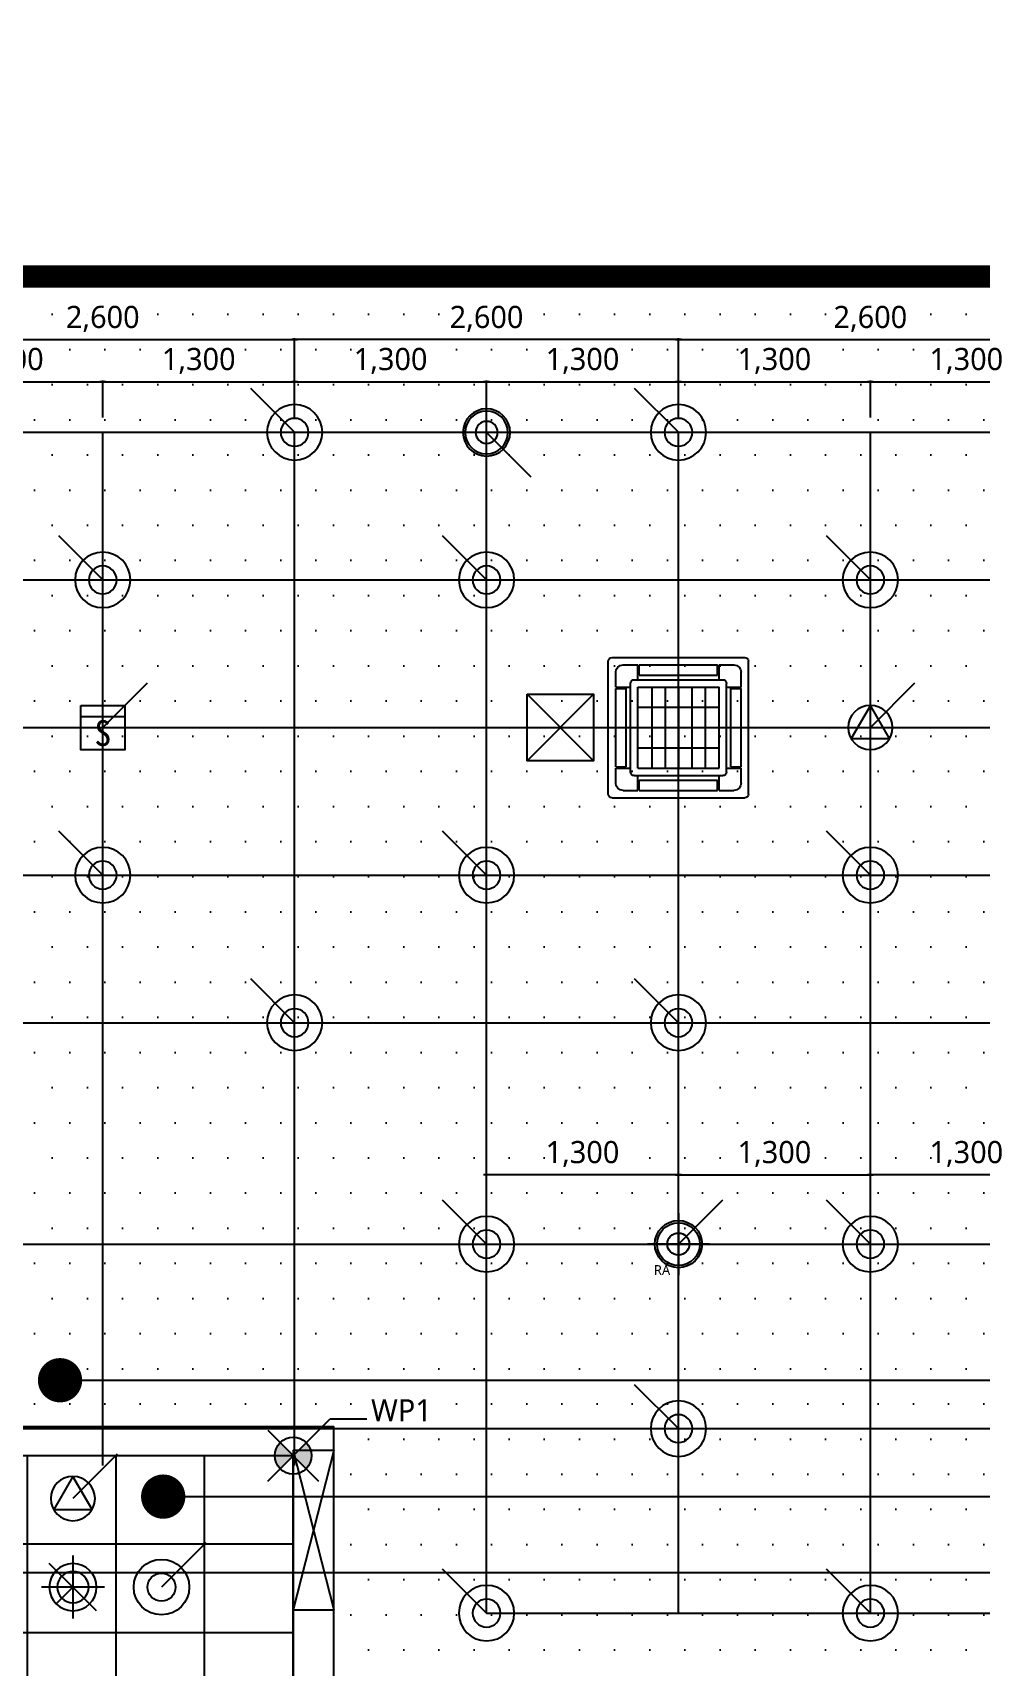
# Model space of a CAD drawing. Header units: millimetres. Extents: x 11242 to 497835, y 4200 to 105100.
# Drawn here: x 96070 to 102490, y 62278 to 73346 of the extents above; entities that cross this region are included whole.
import ezdxf
from ezdxf.enums import TextEntityAlignment as Align
from ezdxf.xclip import XClip

# ---------------------------------------------------------------- set-up
doc = ezdxf.new("R2010")
doc.units = ezdxf.units.MM
doc.header["$LTSCALE"] = 200
doc.header["$XCLIPFRAME"] = 0
doc.linetypes.add('PHANTOM', pattern=[2.5, 1.25, -0.25, 0.25, -0.25, 0.25, -0.25])
doc.layers.get('DEFPOINTS').update_dxf_attribs({"color": 137})
for name, color, linetype in [('# LG-AIRCON', 240, 'Continuous'), ('# LIGHT - LED', 6, 'Continuous'), ('# 냉난방설비', 4, 'Continuous'), ('# 방송설비', 7, 'Continuous'), ('# 화재탐지설비', 7, 'Continuous'), ('# 환기(RA)', 2, 'Continuous'), ('# 환기(SA)', 3, 'Continuous'), ('1 EDF', 7, 'Continuous'), ('CEIL-7', 7, 'Continuous'), ('CEIL-열경화수지', 11, 'Continuous'), ('CEIL-흡음뿜칠', 8, 'Continuous'), ('DMC불연천장', 3, 'Continuous'), ('SECT', 2, 'Continuous'), ('SYM', 6, 'Continuous'), ('SYM-LEAD', 6, 'Continuous'), ('SYMBOL', 2, 'Continuous'), ('도어표현', 4, 'Continuous')]:
    doc.layers.add(name, color=color, linetype=linetype)
doc.layers.add('Defpoint', color=137, linetype='Continuous', plot=False)
doc.styles.add('$0$스타일1', font='malgun.ttf')
doc.styles.add('1', font='DotumChe.ttf')
doc.styles.get("Standard").update_dxf_attribs({"font": 'malgun.ttf'})
doc.styles.add('맑은고딕', font='malgun.ttf')
doc.styles.add('스타일1', font='malgun.ttf')
doc.linetypes.add('WIREMESH2', pattern='A,5,-0.25,["X",Standard,S=1,R=0,X=-0.32,Y=-0.5],-0.25', length=5.5)
doc.dimstyles.new('DIM-QD 1', dxfattribs={"dimtxt": 3, "dimasz": 1.5, "dimexe": 1, "dimexo": 0, "dimgap": 1, "dimtad": 1, "dimdec": 3, "dimdsep": 46, "dimlunit": 6, "dimtxsty": '$0$스타일1', "dimblk1": 'ARCHTICK', "dimblk2": 'ARCHTICK', "dimsah": 1, "dimcen": 0, "dimclrd": 256, "dimclre": 256, "dimclrt": 3, "dimazin": 2, "dimtfac": 1, "dimtdec": 3, "dimtix": 1, "dimtmove": 2, "dimatfit": 3, "dimldrblk": 'ARCHTICK', "dimfxl": 1, "dimtolj": 1, "dimtzin": 0, "dimarcsym": 0})
doc.dimstyles.new('GAUN-100', dxfattribs={"dimscale": 100, "dimtxt": 1.5, "dimasz": 1, "dimexe": 2, "dimexo": 3, "dimgap": 0.5, "dimtad": 1, "dimdec": 0, "dimzin": 1, "dimdsep": 46, "dimlunit": 6, "dimtxsty": '맑은고딕', "dimblk": 'CJDOT', "dimcen": 0.09, "dimdle": 1, "dimclrd": 256, "dimclre": 256, "dimclrt": 3, "dimadec": 0, "dimazin": 0, "dimtfac": 1, "dimtdec": 0, "dimtix": 1, "dimtmove": 2, "dimatfit": 3, "dimldrblk": 'CJDOT', "dimfxl": 1, "dimtolj": 1, "dimtzin": 1, "dimarcsym": 0})

# ---------------------------------------------------------------- blocks, each defined once
blk = doc.blocks.new('_ARCHTICK')
at = {"color": 0, "linetype": 'ByBlock', "const_width": 0.15}
blk.add_lwpolyline([(-0.5, -0.5), (0.5, 0.5)], dxfattribs=at)
blk = doc.blocks.new('C-6x6_1f')
for p, q in [((-56347, -303023), (-56347, -292223)), ((-49147, -292223), (-56347, -292223)), ((-55747, -303023), (-55747, -292223)), ((-55147, -303023), (-55147, -292223)), ((-54547, -303023), (-54547, -292223)), ((-53947, -303023), (-53947, -292223)), ((-53347, -303023), (-53347, -292223)), ((-52747, -303023), (-52747, -292223)), ((-52147, -303023), (-52147, -292223)), ((-51547, -303023), (-51547, -292223)), ((-50947, -303023), (-50947, -292223)), ((-50347, -303023), (-50347, -292223)), ((-49747, -303023), (-49747, -292223)), ((-49147, -303023), (-49147, -292223)), ((-41947, -292223), (-49147, -292223)), ((-48547, -303023), (-48547, -292223)), ((-47947, -303023), (-47947, -292223)), ((-47347, -303023), (-47347, -292223)), ((-46747, -303023), (-46747, -292223)), ((-46147, -303023), (-46147, -292223)), ((-45547, -303023), (-45547, -292223)), ((-44947, -303023), (-44947, -292223)), ((-44347, -303023), (-44347, -292223)), ((-43747, -303023), (-43747, -292223)), ((-43147, -303023), (-43147, -292223)), ((-42547, -303023), (-42547, -292223)), ((-41947, -303023), (-41947, -292223)), ((-34747, -292223), (-41947, -292223)), ((-41947, -303023), (-41947, -292223)), ((-41347, -303023), (-41347, -292223)), ((-40747, -303023), (-40747, -292223)), ((-40147, -303023), (-40147, -292223)), ((-39547, -303023), (-39547, -292223)), ((-38947, -303023), (-38947, -292223)), ((-38347, -303023), (-38347, -292223)), ((-37747, -303023), (-37747, -292223)), ((-37147, -303023), (-37147, -292223)), ((-36547, -303023), (-36547, -292223)), ((-35947, -303023), (-35947, -292223)), ((-35347, -303023), (-35347, -292223)), ((-27547, -292223), (-34747, -292223)), ((-34747, -303023), (-34747, -292223)), ((-34147, -303023), (-34147, -292223)), ((-33547, -303023), (-33547, -292223)), ((-32947, -303023), (-32947, -292223)), ((-32347, -303023), (-32347, -292223)), ((-31747, -303023), (-31747, -292223)), ((-31147, -303023), (-31147, -292223)), ((-30547, -303023), (-30547, -292223)), ((-29947, -303023), (-29947, -292223)), ((-29347, -303023), (-29347, -292223)), ((-28747, -303023), (-28747, -292223)), ((-28147, -303023), (-28147, -292223)), ((-27547, -303023), (-27547, -292223)), ((-49147, -292823), (-56347, -292823)), ((-41947, -292823), (-49147, -292823)), ((-34747, -292823), (-41947, -292823)), ((-27547, -292823), (-34747, -292823)), ((-49147, -293423), (-56347, -293423)), ((-41947, -293423), (-49147, -293423)), ((-34747, -293423), (-41947, -293423)), ((-27547, -293423), (-34747, -293423)), ((-49147, -294023), (-56347, -294023)), ((-41947, -294023), (-49147, -294023)), ((-34747, -294023), (-41947, -294023)), ((-27547, -294023), (-34747, -294023)), ((-49147, -294623), (-56347, -294623)), ((-41947, -294623), (-49147, -294623)), ((-34747, -294623), (-41947, -294623)), ((-27547, -294623), (-34747, -294623)), ((-49147, -295223), (-56347, -295223)), ((-41947, -295223), (-49147, -295223)), ((-34747, -295223), (-41947, -295223)), ((-27547, -295223), (-34747, -295223)), ((-49147, -295823), (-56347, -295823)), ((-41947, -295823), (-49147, -295823)), ((-34747, -295823), (-41947, -295823)), ((-27547, -295823), (-34747, -295823)), ((-49147, -296423), (-56347, -296423)), ((-41947, -296423), (-49147, -296423)), ((-34747, -296423), (-41947, -296423)), ((-27547, -296423), (-34747, -296423)), ((-49147, -297023), (-56347, -297023)), ((-41947, -297023), (-49147, -297023)), ((-34747, -297023), (-41947, -297023)), ((-27547, -297023), (-34747, -297023)), ((-49147, -297623), (-56347, -297623)), ((-41947, -297623), (-49147, -297623)), ((-34747, -297623), (-41947, -297623)), ((-27547, -297623), (-34747, -297623)), ((-49147, -298223), (-56347, -298223)), ((-41947, -298223), (-49147, -298223)), ((-34747, -298223), (-41947, -298223)), ((-27547, -298223), (-34747, -298223)), ((-49147, -298823), (-56347, -298823)), ((-41947, -298823), (-49147, -298823)), ((-34747, -298823), (-41947, -298823)), ((-27547, -298823), (-34747, -298823)), ((-49147, -299423), (-56347, -299423)), ((-41947, -299423), (-49147, -299423)), ((-34747, -299423), (-41947, -299423)), ((-27547, -299423), (-34747, -299423)), ((-49147, -300023), (-56347, -300023)), ((-41947, -300023), (-49147, -300023)), ((-34747, -300023), (-41947, -300023)), ((-27547, -300023), (-34747, -300023)), ((-49147, -300623), (-56347, -300623)), ((-41947, -300623), (-49147, -300623)), ((-34747, -300623), (-41947, -300623)), ((-27547, -300623), (-34747, -300623)), ((-49147, -301223), (-56347, -301223)), ((-41947, -301223), (-49147, -301223)), ((-34747, -301223), (-41947, -301223)), ((-27547, -301223), (-34747, -301223)), ((-49147, -301823), (-56347, -301823)), ((-41947, -301823), (-49147, -301823)), ((-34747, -301823), (-41947, -301823)), ((-27547, -301823), (-34747, -301823)), ((-49147, -302423), (-56347, -302423)), ((-41947, -302423), (-49147, -302423)), ((-34747, -302423), (-41947, -302423)), ((-27547, -302423), (-34747, -302423)), ((-49147, -303023), (-56347, -303023)), ((-56347, -324623), (-56347, -303023)), ((-49147, -303023), (-56347, -303023)), ((-55747, -324623), (-55747, -303023)), ((-55147, -324623), (-55147, -303023)), ((-54547, -324623), (-54547, -303023)), ((-53947, -324623), (-53947, -303023)), ((-53347, -324623), (-53347, -303023)), ((-52747, -324623), (-52747, -303023)), ((-52147, -324623), (-52147, -303023)), ((-51547, -324623), (-51547, -303023)), ((-50947, -324623), (-50947, -303023)), ((-50347, -324623), (-50347, -303023)), ((-49747, -324623), (-49747, -303023)), ((-49147, -324623), (-49147, -303023)), ((-41947, -303023), (-49147, -303023)), ((-41947, -303023), (-49147, -303023)), ((-48547, -324623), (-48547, -303023)), ((-47947, -324623), (-47947, -303023)), ((-47347, -324623), (-47347, -303023)), ((-46747, -324623), (-46747, -303023)), ((-46147, -324623), (-46147, -303023)), ((-45547, -324623), (-45547, -303023)), ((-44947, -324623), (-44947, -303023)), ((-44347, -324623), (-44347, -303023)), ((-43747, -324623), (-43747, -303023)), ((-43147, -324623), (-43147, -303023)), ((-42547, -324623), (-42547, -303023)), ((-41947, -324623), (-41947, -303023)), ((-34747, -303023), (-41947, -303023)), ((-34747, -303023), (-41947, -303023)), ((-41947, -324623), (-41947, -303023)), ((-41347, -324623), (-41347, -303023)), ((-40747, -324623), (-40747, -303023)), ((-40147, -324623), (-40147, -303023)), ((-39547, -324623), (-39547, -303023)), ((-38947, -324623), (-38947, -303023)), ((-38347, -324623), (-38347, -303023)), ((-37747, -324623), (-37747, -303023)), ((-37147, -324623), (-37147, -303023)), ((-36547, -324623), (-36547, -303023)), ((-35947, -324623), (-35947, -303023)), ((-35347, -324623), (-35347, -303023)), ((-34747, -324623), (-34747, -303023)), ((-27547, -303023), (-34747, -303023)), ((-27547, -303023), (-34747, -303023)), ((-34147, -324623), (-34147, -303023)), ((-33547, -324623), (-33547, -303023)), ((-32947, -324623), (-32947, -303023)), ((-32347, -324623), (-32347, -303023)), ((-31747, -324623), (-31747, -303023)), ((-31147, -324623), (-31147, -303023)), ((-30547, -324623), (-30547, -303023)), ((-29947, -324623), (-29947, -303023)), ((-29347, -324623), (-29347, -303023)), ((-28747, -324623), (-28747, -303023)), ((-28147, -324623), (-28147, -303023)), ((-27547, -324623), (-27547, -303023)), ((-49147, -303623), (-56347, -303623)), ((-41947, -303623), (-49147, -303623)), ((-34747, -303623), (-41947, -303623)), ((-27547, -303623), (-34747, -303623)), ((-49147, -304223), (-56347, -304223)), ((-41947, -304223), (-49147, -304223)), ((-34747, -304223), (-41947, -304223)), ((-27547, -304223), (-34747, -304223)), ((-49147, -304823), (-56347, -304823)), ((-41947, -304823), (-49147, -304823)), ((-34747, -304823), (-41947, -304823)), ((-27547, -304823), (-34747, -304823)), ((-49147, -305423), (-56347, -305423)), ((-41947, -305423), (-49147, -305423)), ((-34747, -305423), (-41947, -305423)), ((-27547, -305423), (-34747, -305423)), ((-49147, -306023), (-56347, -306023)), ((-41947, -306023), (-49147, -306023)), ((-34747, -306023), (-41947, -306023)), ((-27547, -306023), (-34747, -306023)), ((-49147, -306623), (-56347, -306623)), ((-41947, -306623), (-49147, -306623)), ((-34747, -306623), (-41947, -306623)), ((-27547, -306623), (-34747, -306623)), ((-49147, -307223), (-56347, -307223)), ((-41947, -307223), (-49147, -307223)), ((-34747, -307223), (-41947, -307223)), ((-27547, -307223), (-34747, -307223)), ((-49147, -307823), (-56347, -307823)), ((-41947, -307823), (-49147, -307823)), ((-34747, -307823), (-41947, -307823)), ((-27547, -307823), (-34747, -307823)), ((-49147, -308423), (-56347, -308423)), ((-41947, -308423), (-49147, -308423)), ((-34747, -308423), (-41947, -308423)), ((-27547, -308423), (-34747, -308423)), ((-49147, -309023), (-56347, -309023)), ((-41947, -309023), (-49147, -309023)), ((-34747, -309023), (-41947, -309023)), ((-27547, -309023), (-34747, -309023)), ((-49147, -309623), (-56347, -309623)), ((-41947, -309623), (-49147, -309623)), ((-34747, -309623), (-41947, -309623)), ((-27547, -309623), (-34747, -309623)), ((-49147, -310223), (-56347, -310223)), ((-41947, -310223), (-49147, -310223)), ((-34747, -310223), (-41947, -310223)), ((-27547, -310223), (-34747, -310223)), ((-49147, -310823), (-56347, -310823)), ((-41947, -310823), (-49147, -310823)), ((-34747, -310823), (-41947, -310823)), ((-27547, -310823), (-34747, -310823)), ((-49147, -311423), (-56347, -311423)), ((-41947, -311423), (-49147, -311423)), ((-34747, -311423), (-41947, -311423)), ((-27547, -311423), (-34747, -311423)), ((-49147, -312023), (-56347, -312023)), ((-41947, -312023), (-49147, -312023)), ((-34747, -312023), (-41947, -312023)), ((-27547, -312023), (-34747, -312023)), ((-49147, -312623), (-56347, -312623)), ((-41947, -312623), (-49147, -312623)), ((-34747, -312623), (-41947, -312623)), ((-27547, -312623), (-34747, -312623)), ((-49147, -313223), (-56347, -313223)), ((-41947, -313223), (-49147, -313223)), ((-34747, -313223), (-41947, -313223)), ((-27547, -313223), (-34747, -313223)), ((-49147, -313823), (-56347, -313823)), ((-41947, -313823), (-49147, -313823)), ((-34747, -313823), (-41947, -313823)), ((-27547, -313823), (-34747, -313823)), ((-49147, -314423), (-56347, -314423)), ((-41947, -314423), (-49147, -314423)), ((-34747, -314423), (-41947, -314423)), ((-27547, -314423), (-34747, -314423)), ((-49147, -315023), (-56347, -315023)), ((-41947, -315023), (-49147, -315023)), ((-34747, -315023), (-41947, -315023)), ((-27547, -315023), (-34747, -315023)), ((-49147, -315623), (-56347, -315623)), ((-41947, -315623), (-49147, -315623)), ((-34747, -315623), (-41947, -315623)), ((-27547, -315623), (-34747, -315623)), ((-49147, -316223), (-56347, -316223)), ((-41947, -316223), (-49147, -316223)), ((-34747, -316223), (-41947, -316223)), ((-27547, -316223), (-34747, -316223)), ((-49147, -316823), (-56347, -316823)), ((-41947, -316823), (-49147, -316823)), ((-34747, -316823), (-41947, -316823)), ((-27547, -316823), (-34747, -316823)), ((-49147, -317423), (-56347, -317423)), ((-41947, -317423), (-49147, -317423)), ((-34747, -317423), (-41947, -317423)), ((-27547, -317423), (-34747, -317423)), ((-49147, -318023), (-56347, -318023)), ((-41947, -318023), (-49147, -318023)), ((-34747, -318023), (-41947, -318023)), ((-27547, -318023), (-34747, -318023)), ((-49147, -318623), (-56347, -318623)), ((-41947, -318623), (-49147, -318623)), ((-34747, -318623), (-41947, -318623)), ((-27547, -318623), (-34747, -318623)), ((-49147, -319223), (-56347, -319223)), ((-41947, -319223), (-49147, -319223)), ((-34747, -319223), (-41947, -319223)), ((-27547, -319223), (-34747, -319223)), ((-49147, -319823), (-56347, -319823)), ((-41947, -319823), (-49147, -319823)), ((-34747, -319823), (-41947, -319823)), ((-27547, -319823), (-34747, -319823)), ((-49147, -320423), (-56347, -320423)), ((-41947, -320423), (-49147, -320423)), ((-34747, -320423), (-41947, -320423)), ((-27547, -320423), (-34747, -320423)), ((-49147, -321023), (-56347, -321023)), ((-41947, -321023), (-49147, -321023)), ((-34747, -321023), (-41947, -321023)), ((-27547, -321023), (-34747, -321023)), ((-49147, -321623), (-56347, -321623)), ((-41947, -321623), (-49147, -321623)), ((-34747, -321623), (-41947, -321623)), ((-27547, -321623), (-34747, -321623)), ((-49147, -322223), (-56347, -322223)), ((-41947, -322223), (-49147, -322223)), ((-34747, -322223), (-41947, -322223)), ((-27547, -322223), (-34747, -322223)), ((-49147, -322823), (-56347, -322823)), ((-41947, -322823), (-49147, -322823)), ((-34747, -322823), (-41947, -322823)), ((-27547, -322823), (-34747, -322823)), ((-49147, -323423), (-56347, -323423)), ((-41947, -323423), (-49147, -323423)), ((-34747, -323423), (-41947, -323423)), ((-27547, -323423), (-34747, -323423)), ((-49147, -324023), (-56347, -324023)), ((-41947, -324023), (-49147, -324023)), ((-34747, -324023), (-41947, -324023)), ((-27547, -324023), (-34747, -324023)), ((-49147, -324623), (-56347, -324623)), ((-41947, -324623), (-49147, -324623)), ((-34747, -324623), (-41947, -324623)), ((-27547, -324623), (-34747, -324623))]:
    blk.add_line(p, q)
blk = doc.blocks.new('C24')
at = {"layer": '# LIGHT - LED', "linetype": 'Continuous'}
for radius in [125.3, 63]:
    blk.add_circle((-200, -200), radius, dxfattribs=at)
at = {"layer": 'Defpoint'}
blk.add_line((0, 0), (-200, -200), dxfattribs=at)
blk = doc.blocks.new('조명설비')
at = {"layer": 'Defpoint'}
for p, q in [((92645, -48162), (108245, -48162)), ((96545, -55162), (96545, -48162)), ((97845, -55162), (97845, -48162)), ((99145, -56162), (99145, -48162)), ((100445, -56162), (100445, -48162)), ((101745, -56162), (101745, -48162)), ((92645, -49162), (108245, -49162)), ((92645, -50162), (108245, -50162)), ((92645, -51162), (108245, -51162)), ((92645, -52162), (108245, -52162)), ((92645, -53662), (108245, -53662)), ((93038, -54912), (108638, -54912)), ((99145, -56162), (106945, -56162))]:
    blk.add_line(p, q, dxfattribs=at)
at = {"layer": '# LIGHT - LED', "yscale": 1.5, "zscale": 1.5}
for p, xscale in [((97545, -47862), -1.5), ((100145, -47862), -1.5), ((96245, -48862), -1.5), ((98845, -48862), -1.5), ((101445, -48862), -1.5), ((96245, -50862), -1.5), ((98845, -50862), -1.5), ((101445, -50862), -1.5), ((97545, -51862), -1.5), ((100145, -51862), -1.5), ((98845, -53362), -1.5), ((101445, -53362), -1.5), ((100145, -54612), -1.5), ((97243, -55686), 1.5), ((98845, -55862), -1.5), ((101445, -55862), -1.5)]:
    blk.add_blockref('C24', p, dxfattribs=dict(at, xscale=xscale))
blk = doc.blocks.new('FF3')
at = {"layer": '# 화재탐지설비'}
blk.add_line((-1.5, 0.75), (1.5, 0.75), dxfattribs=at)
blk.add_lwpolyline([(-1.5, 1.5), (1.5, 1.5), (1.5, -1.5), (-1.5, -1.5), (-1.5, 1.5)], dxfattribs=at)
at = {"layer": 'Defpoint'}
blk.add_line((3, 3), (0, 0), dxfattribs=at)
at = {"layer": 'SYMBOL', "color": 1, "style": '1'}
blk.add_text('S', height=1.75, dxfattribs=at).set_placement((0, -0.375), align=Align.MIDDLE)
blk = doc.blocks.new('자동화재탐지설비')
at = {"layer": '# 화재탐지설비', "xscale": 100, "yscale": 100, "zscale": 100}
blk.add_blockref('FF3', (96379, -50329), dxfattribs=at)
blk = doc.blocks.new('A$C1A5F2745')
at = {"color": 0}
for p, q in [((0, 925), (0, 25)), ((925, 950), (25, 950)), ((200, 900), (100, 900)), ((200, 900), (200, 800)), ((740, 900), (210, 900)), ((210, 900), (210, 830)), ((740, 900), (740, 830)), ((750, 900), (750, 800)), ((850, 900), (750, 900)), ((950, 925), (950, 25)), ((50, 850), (50, 750)), ((150, 775), (150, 175)), ((775, 800), (175, 800)), ((740, 830), (210, 830)), ((800, 775), (800, 175)), ((900, 850), (900, 750)), ((150, 750), (50, 750)), ((50, 740), (50, 210)), ((120, 740), (50, 740)), ((120, 740), (120, 210)), ((750, 750), (200, 750)), ((200, 750), (200, 200)), ((337, 750), (337, 200)), ((475, 750), (475, 200)), ((612, 750), (612, 200)), ((750, 750), (750, 200)), ((900, 750), (800, 750)), ((830, 740), (830, 210)), ((900, 740), (830, 740)), ((900, 740), (900, 210)), ((200, 655), (750, 655)), ((200, 565), (750, 565)), ((200, 475), (750, 475)), ((200, 385), (750, 385)), ((200, 295), (750, 295)), ((120, 210), (50, 210)), ((150, 200), (50, 200)), ((50, 200), (50, 100)), ((775, 150), (175, 150)), ((750, 200), (200, 200)), ((200, 150), (200, 50)), ((740, 120), (210, 120)), ((210, 120), (210, 50)), ((740, 120), (740, 50)), ((750, 150), (750, 50)), ((900, 200), (800, 200)), ((900, 210), (830, 210)), ((900, 200), (900, 100)), ((200, 50), (100, 50)), ((740, 50), (210, 50)), ((850, 50), (750, 50)), ((925, 0), (25, 0))]:
    blk.add_line(p, q, dxfattribs=at)
for centre, radius, start, end in [((25, 925), 25, 90, 180), ((100, 850), 50, 90, 180), ((850, 850), 50, 0, 90), ((925, 925), 25, 0, 90), ((175, 775), 25, 90, 180), ((775, 775), 25, 0, 90), ((175, 175), 25, 180, 270), ((775, 175), 25, 270, 0), ((25, 25), 25, 180, 270), ((100, 100), 50, 180, 270), ((850, 100), 50, 270, 0), ((925, 25), 25, 270, 0)]:
    blk.add_arc(centre, radius, start, end, dxfattribs=at)
blk = doc.blocks.new('실내기점검구')
at = {"layer": '# LG-AIRCON', "color": 5, "ltscale": 3}
for p, q in [((0, 450), (450, 0)), ((450, 450), (0, 0))]:
    blk.add_line(p, q, dxfattribs=at)
at = {"layer": '# LG-AIRCON', "color": 7, "ltscale": 3}
blk.add_lwpolyline([(450, 450), (0, 450), (0, 0), (450, 0)], close=True, dxfattribs=at)
blk = doc.blocks.new('냉난방설비')
at = {"layer": '# LG-AIRCON', "color": 8, "xscale": -1}
blk.add_blockref('실내기점검구', (99870, -50387), dxfattribs=at)
at = {"layer": '# 냉난방설비', "color": 8, "xscale": -1.000000000000002, "rotation": 90}
blk.add_blockref('A$C1A5F2745', (100920, -49688), dxfattribs=at)
blk = doc.blocks.new('SA')
at = {"color": 1}
for p, q in [((210, 420), (210, 0)), ((420, 210), (0, 210))]:
    blk.add_line(p, q, dxfattribs=at)
at = {"color": 0}
for radius in [160, 145, 75]:
    blk.add_circle((210, 210), radius, dxfattribs=at)
at = {"layer": 'Defpoint'}
blk.add_line((210, 210), (510, 510), dxfattribs=at)
blk = doc.blocks.new('1ERDF')
at = {"layer": '1 EDF'}
for p, q in [((-150, -150), (150, 150)), ((106, -106), (0, 0))]:
    blk.add_line(p, q, dxfattribs=at)
at = {"layer": '1 EDF', "color": 1}
for p, q in [((0, 200), (0, -200)), ((-200, 0), (200, 0))]:
    blk.add_line(p, q, dxfattribs=at)
at = {"layer": '1 EDF'}
blk.add_circle((0, 0), 150, dxfattribs=at)
at = {"layer": '1 EDF', "color": 6}
blk.add_circle((0, 0), 100, dxfattribs=at)
blk = doc.blocks.new('RA')
at = {"color": 1}
for p, q in [((210, 420), (210, 0)), ((420, 210), (0, 210))]:
    blk.add_line(p, q, dxfattribs=at)
at = {"color": 0}
for radius in [160, 145, 75]:
    blk.add_circle((210, 210), radius, dxfattribs=at)
at = {"layer": 'Defpoint'}
blk.add_line((210, 210), (510, 510), dxfattribs=at)
at = {"layer": 'Defpoint', "insert": (154, 68), "char_height": 67.2, "attachment_point": 3, "style": '맑은고딕'}
blk.add_mtext_dynamic_manual_height_columns('RA', width=241.16, gutter_width=16.8, heights=[0], dxfattribs=at)
blk = doc.blocks.new('환기설비')
at = {"layer": '# 환기(RA)'}
blk.add_blockref('RA', (100235, -53872), dxfattribs=at)
at = {"layer": '# 환기(SA)', "xscale": -1, "rotation": 180}
blk.add_blockref('SA', (98935, -47953), dxfattribs=at)
at = {"layer": '1 EDF', "xscale": -1.066666666666667, "yscale": 1.066666666666667, "zscale": 1.066666666666667}
blk.add_blockref('1ERDF', (96343, -55986), dxfattribs=at)
blk = doc.blocks.new('TT22')
at = {"layer": '# 방송설비'}
blk.add_lwpolyline([(65, -37.5), (-65, -37.5), (0, 75), (65, -37.5)], close=True, dxfattribs=at)
blk.add_circle((0, 0), 75, dxfattribs=at)
at = {"layer": 'Defpoint'}
blk.add_line((-150, 150), (0, 0), dxfattribs=at)
blk = doc.blocks.new('A$Caf2ad70f')
at = {"layer": 'SYM', "xscale": -2, "yscale": 2, "zscale": 2}
for p in [(101745, -50162), (96343, -55386)]:
    blk.add_blockref('TT22', p, dxfattribs=at)
blk = doc.blocks.new('CJDOT')
blk.add_line((-2, 0), (2, 0))
at = {"const_width": 0.5}
blk.add_lwpolyline([(-0.25, 0, 1), (0.25, 0, 1)], format="xyb", close=True, dxfattribs=at)
blk = doc.blocks.new('*D55')
at = {"layer": 'Defpoint', "lineweight": -2, "transparency": 16777216}
for p, q in [((95245, 70763), (95245, 71276)), ((95255, 71266), (97835, 71266)), ((97845, 70763), (97845, 71276))]:
    blk.add_line(p, q, dxfattribs=at)
at = {"layer": 'DEFPOINTS', "color": 0, "transparency": 16777216}
for p in [(97845, 71266), (95245, 70663), (97845, 70663)]:
    blk.add_point(p, dxfattribs=at)
at = {"layer": 'Defpoint', "lineweight": -2, "transparency": 16777216, "xscale": 10, "yscale": 10, "zscale": 10, "rotation": 180}
blk.add_blockref('CJDOT', (95245, 71266), dxfattribs=at)
at = {"layer": 'Defpoint', "lineweight": -2, "transparency": 16777216, "xscale": 10, "yscale": 10, "zscale": 10}
blk.add_blockref('CJDOT', (97845, 71266), dxfattribs=at)
at = {"layer": 'Defpoint', "transparency": 16777216, "insert": (96545, 71406), "char_height": 150, "attachment_point": 5, "style": '맑은고딕'}
blk.add_mtext('\\A1;2,600', dxfattribs=at)
blk = doc.blocks.new('*D56')
at = {"layer": 'Defpoint', "lineweight": -2, "transparency": 16777216}
for p, q in [((97845, 70763), (97845, 71276)), ((100435, 71266), (97855, 71266)), ((100445, 70763), (100445, 71276))]:
    blk.add_line(p, q, dxfattribs=at)
at = {"layer": 'DEFPOINTS', "color": 0, "transparency": 16777216}
for p in [(97845, 71266), (97845, 70663), (100445, 70663)]:
    blk.add_point(p, dxfattribs=at)
at = {"layer": 'Defpoint', "lineweight": -2, "transparency": 16777216, "xscale": 10, "yscale": 10, "zscale": 10, "rotation": 180}
blk.add_blockref('CJDOT', (97845, 71266), dxfattribs=at)
at = {"layer": 'Defpoint', "lineweight": -2, "transparency": 16777216, "xscale": 10, "yscale": 10, "zscale": 10}
blk.add_blockref('CJDOT', (100445, 71266), dxfattribs=at)
at = {"layer": 'Defpoint', "transparency": 16777216, "insert": (99145, 71406), "char_height": 150, "attachment_point": 5, "style": '맑은고딕'}
blk.add_mtext('\\A1;2,600', dxfattribs=at)
blk = doc.blocks.new('*D57')
at = {"layer": 'Defpoint', "lineweight": -2, "transparency": 16777216}
for p, q in [((100445, 70763), (100445, 71276)), ((100455, 71266), (103035, 71266)), ((103045, 70763), (103045, 71276))]:
    blk.add_line(p, q, dxfattribs=at)
at = {"layer": 'DEFPOINTS', "color": 0, "transparency": 16777216}
for p in [(103045, 71266), (100445, 70663), (103045, 70663)]:
    blk.add_point(p, dxfattribs=at)
at = {"layer": 'Defpoint', "lineweight": -2, "transparency": 16777216, "xscale": 10, "yscale": 10, "zscale": 10, "rotation": 180}
blk.add_blockref('CJDOT', (100445, 71266), dxfattribs=at)
at = {"layer": 'Defpoint', "lineweight": -2, "transparency": 16777216, "xscale": 10, "yscale": 10, "zscale": 10}
blk.add_blockref('CJDOT', (103045, 71266), dxfattribs=at)
at = {"layer": 'Defpoint', "transparency": 16777216, "insert": (101745, 71406), "char_height": 150, "attachment_point": 5, "style": '맑은고딕'}
blk.add_mtext('\\A1;2,600', dxfattribs=at)
blk = doc.blocks.new('WP21')
at = {"layer": 'SYM'}
h = blk.add_hatch(color=6, dxfattribs=at)
edge = h.paths.add_edge_path()
edge.add_ellipse((0, 0), major_axis=(0, 2.5), ratio=1, start_angle=405, end_angle=495)
edge.add_line((-1.77, -1.77), (0, 0))
edge.add_line((0, 0), (-1.77, 1.77))
edge = h.paths.add_edge_path()
edge.add_ellipse((0, 0), major_axis=(0, 2.5), ratio=1, start_angle=225, end_angle=315)
edge.add_line((1.77, 1.77), (0, 0))
edge.add_line((0, 0), (1.77, -1.77))
at = {"layer": 'SYM', "color": 6}
for p, q in [((-3.44, -3.44), (5, 5)), ((5, 5), (10, 5)), ((-3.44, 3.44), (3.44, -3.44))]:
    blk.add_line(p, q, dxfattribs=at)
blk.add_ellipse((0, 0), major_axis=(0, 2.5), ratio=1, start_param=5.497787, end_param=11.780972, dxfattribs=at)
at = {"layer": 'SYM', "color": 3, "linetype": 'WIREMESH2', "style": '스타일1'}
blk.add_attdef('WP', text='', height=3, dxfattribs=at).set_placement((10.55, 5), align=Align.MIDDLE_LEFT)
blk = doc.blocks.new('*D93')
at = {"layer": 'Defpoint', "lineweight": -2, "transparency": 16777216}
for p, q in [((95245, 70738), (95245, 70990)), ((95255, 70980), (96535, 70980)), ((96545, 70738), (96545, 70990))]:
    blk.add_line(p, q, dxfattribs=at)
at = {"layer": 'DEFPOINTS', "color": 0, "transparency": 16777216}
for p in [(96545, 70980), (95245, 70638), (96545, 70638)]:
    blk.add_point(p, dxfattribs=at)
at = {"layer": 'Defpoint', "lineweight": -2, "transparency": 16777216, "xscale": 10, "yscale": 10, "zscale": 10, "rotation": 180}
blk.add_blockref('CJDOT', (95245, 70980), dxfattribs=at)
at = {"layer": 'Defpoint', "lineweight": -2, "transparency": 16777216, "xscale": 10, "yscale": 10, "zscale": 10}
blk.add_blockref('CJDOT', (96545, 70980), dxfattribs=at)
at = {"layer": 'Defpoint', "transparency": 16777216, "insert": (95895, 71121), "char_height": 150, "attachment_point": 5, "style": '맑은고딕'}
blk.add_mtext('\\A1;1,300', dxfattribs=at)
blk = doc.blocks.new('*D92')
at = {"layer": 'Defpoint', "lineweight": -2, "transparency": 16777216}
for p, q in [((96545, 70738), (96545, 70990)), ((96555, 70980), (97835, 70980)), ((97845, 70738), (97845, 70990))]:
    blk.add_line(p, q, dxfattribs=at)
at = {"layer": 'DEFPOINTS', "color": 0, "transparency": 16777216}
for p in [(97845, 70980), (96545, 70638), (97845, 70638)]:
    blk.add_point(p, dxfattribs=at)
at = {"layer": 'Defpoint', "lineweight": -2, "transparency": 16777216, "xscale": 10, "yscale": 10, "zscale": 10, "rotation": 180}
blk.add_blockref('CJDOT', (96545, 70980), dxfattribs=at)
at = {"layer": 'Defpoint', "lineweight": -2, "transparency": 16777216, "xscale": 10, "yscale": 10, "zscale": 10}
blk.add_blockref('CJDOT', (97845, 70980), dxfattribs=at)
at = {"layer": 'Defpoint', "transparency": 16777216, "insert": (97195, 71121), "char_height": 150, "attachment_point": 5, "style": '맑은고딕'}
blk.add_mtext('\\A1;1,300', dxfattribs=at)
blk = doc.blocks.new('*D94')
at = {"layer": 'Defpoint', "lineweight": -2, "transparency": 16777216}
for p, q in [((99145, 70738), (99145, 70990)), ((99155, 70980), (100435, 70980)), ((100445, 70738), (100445, 70990))]:
    blk.add_line(p, q, dxfattribs=at)
at = {"layer": 'DEFPOINTS', "color": 0, "transparency": 16777216}
for p in [(100445, 70980), (99145, 70638), (100445, 70638)]:
    blk.add_point(p, dxfattribs=at)
at = {"layer": 'Defpoint', "lineweight": -2, "transparency": 16777216, "xscale": 10, "yscale": 10, "zscale": 10, "rotation": 180}
blk.add_blockref('CJDOT', (99145, 70980), dxfattribs=at)
at = {"layer": 'Defpoint', "lineweight": -2, "transparency": 16777216, "xscale": 10, "yscale": 10, "zscale": 10}
blk.add_blockref('CJDOT', (100445, 70980), dxfattribs=at)
at = {"layer": 'Defpoint', "transparency": 16777216, "insert": (99795, 71121), "char_height": 150, "attachment_point": 5, "style": '맑은고딕'}
blk.add_mtext('\\A1;1,300', dxfattribs=at)
blk = doc.blocks.new('*D95')
at = {"layer": 'Defpoint', "lineweight": -2, "transparency": 16777216}
for p, q in [((101745, 70738), (101745, 70990)), ((101755, 70980), (103035, 70980)), ((103045, 70738), (103045, 70990))]:
    blk.add_line(p, q, dxfattribs=at)
at = {"layer": 'DEFPOINTS', "color": 0, "transparency": 16777216}
for p in [(103045, 70980), (101745, 70638), (103045, 70638)]:
    blk.add_point(p, dxfattribs=at)
at = {"layer": 'Defpoint', "lineweight": -2, "transparency": 16777216, "xscale": 10, "yscale": 10, "zscale": 10, "rotation": 180}
blk.add_blockref('CJDOT', (101745, 70980), dxfattribs=at)
at = {"layer": 'Defpoint', "lineweight": -2, "transparency": 16777216, "xscale": 10, "yscale": 10, "zscale": 10}
blk.add_blockref('CJDOT', (103045, 70980), dxfattribs=at)
at = {"layer": 'Defpoint', "transparency": 16777216, "insert": (102395, 71121), "char_height": 150, "attachment_point": 5, "style": '맑은고딕'}
blk.add_mtext('\\A1;1,300', dxfattribs=at)
blk = doc.blocks.new('*D99')
at = {"layer": 'Defpoint', "lineweight": -2, "transparency": 16777216}
for p, q in [((100445, 70738), (100445, 70990)), ((100455, 70980), (101735, 70980)), ((101745, 70738), (101745, 70990))]:
    blk.add_line(p, q, dxfattribs=at)
at = {"layer": 'DEFPOINTS', "color": 0, "transparency": 16777216}
for p in [(101745, 70980), (100445, 70638), (101745, 70638)]:
    blk.add_point(p, dxfattribs=at)
at = {"layer": 'Defpoint', "lineweight": -2, "transparency": 16777216, "xscale": 10, "yscale": 10, "zscale": 10, "rotation": 180}
blk.add_blockref('CJDOT', (100445, 70980), dxfattribs=at)
at = {"layer": 'Defpoint', "lineweight": -2, "transparency": 16777216, "xscale": 10, "yscale": 10, "zscale": 10}
blk.add_blockref('CJDOT', (101745, 70980), dxfattribs=at)
at = {"layer": 'Defpoint', "transparency": 16777216, "insert": (101095, 71121), "char_height": 150, "attachment_point": 5, "style": '맑은고딕'}
blk.add_mtext('\\A1;1,300', dxfattribs=at)
blk = doc.blocks.new('*D100')
at = {"layer": 'Defpoint', "lineweight": -2, "transparency": 16777216}
for p, q in [((97845, 70738), (97845, 70990)), ((97855, 70980), (99135, 70980)), ((99145, 70738), (99145, 70990))]:
    blk.add_line(p, q, dxfattribs=at)
at = {"layer": 'DEFPOINTS', "color": 0, "transparency": 16777216}
for p in [(99145, 70980), (97845, 70638), (99145, 70638)]:
    blk.add_point(p, dxfattribs=at)
at = {"layer": 'Defpoint', "lineweight": -2, "transparency": 16777216, "xscale": 10, "yscale": 10, "zscale": 10, "rotation": 180}
blk.add_blockref('CJDOT', (97845, 70980), dxfattribs=at)
at = {"layer": 'Defpoint', "lineweight": -2, "transparency": 16777216, "xscale": 10, "yscale": 10, "zscale": 10}
blk.add_blockref('CJDOT', (99145, 70980), dxfattribs=at)
at = {"layer": 'Defpoint', "transparency": 16777216, "insert": (98495, 71121), "char_height": 150, "attachment_point": 5, "style": '맑은고딕'}
blk.add_mtext('\\A1;1,300', dxfattribs=at)
blk = doc.blocks.new('*D112')
at = {"layer": 'Defpoint', "lineweight": -2, "transparency": 16777216}
for p, q in [((101745, 65238), (101745, 65618)), ((103035, 65608), (101755, 65608)), ((103045, 65238), (103045, 65618))]:
    blk.add_line(p, q, dxfattribs=at)
at = {"layer": 'DEFPOINTS', "color": 0, "transparency": 16777216}
for p in [(101745, 65608), (101745, 65138), (103045, 65138)]:
    blk.add_point(p, dxfattribs=at)
at = {"layer": 'Defpoint', "lineweight": -2, "transparency": 16777216, "xscale": 10, "yscale": 10, "zscale": 10, "rotation": 180}
blk.add_blockref('CJDOT', (101745, 65608), dxfattribs=at)
at = {"layer": 'Defpoint', "lineweight": -2, "transparency": 16777216, "xscale": 10, "yscale": 10, "zscale": 10}
blk.add_blockref('CJDOT', (103045, 65608), dxfattribs=at)
at = {"layer": 'Defpoint', "transparency": 16777216, "insert": (102395, 65748), "char_height": 150, "attachment_point": 5, "style": '맑은고딕'}
blk.add_mtext('\\A1;1,300', dxfattribs=at)
blk = doc.blocks.new('*D113')
at = {"layer": 'Defpoint', "lineweight": -2, "transparency": 16777216}
for p, q in [((100445, 65238), (100445, 65618)), ((100455, 65608), (101735, 65608)), ((101745, 65238), (101745, 65618))]:
    blk.add_line(p, q, dxfattribs=at)
at = {"layer": 'DEFPOINTS', "color": 0, "transparency": 16777216}
for p in [(101745, 65608), (100445, 65138), (101745, 65138)]:
    blk.add_point(p, dxfattribs=at)
at = {"layer": 'Defpoint', "lineweight": -2, "transparency": 16777216, "xscale": 10, "yscale": 10, "zscale": 10, "rotation": 180}
blk.add_blockref('CJDOT', (100445, 65608), dxfattribs=at)
at = {"layer": 'Defpoint', "lineweight": -2, "transparency": 16777216, "xscale": 10, "yscale": 10, "zscale": 10}
blk.add_blockref('CJDOT', (101745, 65608), dxfattribs=at)
at = {"layer": 'Defpoint', "transparency": 16777216, "insert": (101095, 65748), "char_height": 150, "attachment_point": 5, "style": '맑은고딕'}
blk.add_mtext('\\A1;1,300', dxfattribs=at)
blk = doc.blocks.new('*D114')
at = {"layer": 'Defpoint', "lineweight": -2, "transparency": 16777216}
for p, q in [((99145, 65238), (99145, 65618)), ((100435, 65608), (99155, 65608)), ((100445, 65238), (100445, 65618))]:
    blk.add_line(p, q, dxfattribs=at)
at = {"layer": 'DEFPOINTS', "color": 0, "transparency": 16777216}
for p in [(99145, 65608), (99145, 65138), (100445, 65138)]:
    blk.add_point(p, dxfattribs=at)
at = {"layer": 'Defpoint', "lineweight": -2, "transparency": 16777216, "xscale": 10, "yscale": 10, "zscale": 10, "rotation": 180}
blk.add_blockref('CJDOT', (99145, 65608), dxfattribs=at)
at = {"layer": 'Defpoint', "lineweight": -2, "transparency": 16777216, "xscale": 10, "yscale": 10, "zscale": 10}
blk.add_blockref('CJDOT', (100445, 65608), dxfattribs=at)
at = {"layer": 'Defpoint', "transparency": 16777216, "insert": (99795, 65748), "char_height": 150, "attachment_point": 5, "style": '맑은고딕'}
blk.add_mtext('\\A1;1,300', dxfattribs=at)

msp = doc.modelspace()

# ---------------------------------------------------------------- hatches: boundary and pattern name
at = {"layer": 'CEIL-흡음뿜칠'}
h = msp.add_hatch(dxfattribs=at)
h.set_pattern_fill('DOTS', color=256, scale=150, double=1)
h.paths.add_polyline_path([(91200, 71625), (112785, 71625), (112785, 71405), (109585, 71405), (109585, 64930), (107775, 64930), (107775, 61625), (99900, 61625), (99900, 62125), (99350, 62125), (99350, 61625), (98110, 61625), (98110, 63900), (93100, 63900), (93100, 65600), (91775, 65600), (91775, 66225), (91200, 66225)])

# ---------------------------------------------------------------- linework, layer by layer
at = {"layer": 'DMC불연천장'}
msp.add_lwpolyline([(94045, 63705), (97835, 63705), (97835, 61770), (94045, 61770)], close=True, dxfattribs=at)
at = {"layer": 'SECT', "linetype": 'PHANTOM'}
msp.add_lwpolyline([(113168.8, 71693.9, 150, 150, 0), (91548.6, 71693.9, 150, 150, 0), (91548.6, 72618.9, 150, 150, 0), (76443.8, 72618.9, 150, 150, 0), (76443.8, 86218.9, 150, 150, 0), (113168.8, 86218.9, 150, 150, 0)], format="xyseb", close=True, dxfattribs=at)
at = {"layer": '도어표현'}
for p, q in [((97835, 63740), (98110, 62660)), ((98110, 63740), (97835, 62660))]:
    msp.add_line(p, q, dxfattribs=at)
msp.add_lwpolyline([(98110, 62660), (98110, 63740), (97835, 63740), (97835, 62660)], close=True, dxfattribs=at)

# ---------------------------------------------------------------- block references
at = {"layer": 'CEIL-열경화수지'}
ref = msp.add_blockref('C-6x6_1f', (125382, 355928.4), dxfattribs=at)
XClip(ref).set_block_clipping_path([(-31336.9791046049, -294158.449930457), (-27546.9791048043, -292223.4499304557)])

# ---------------------------------------------------------------- next in the draw order: block references
msp.add_blockref('조명설비', (0, 118800))

# ---------------------------------------------------------------- next in the draw order: linework, layer by layer
at = {"layer": 'CEIL-7'}
msp.add_lwpolyline([(91200, 71625), (112785, 71625), (112785, 71405), (109585, 71405), (109585, 64930), (107775, 64930), (107775, 61625), (99900, 61625), (99900, 62125), (99350, 62125), (99350, 61625), (98110, 61625), (98110, 63900), (93100, 63900), (93100, 65600), (91775, 65600), (91775, 66225), (91200, 66225)], close=True, dxfattribs=at)

# ---------------------------------------------------------------- next in the draw order: block references
for name, p in [('자동화재탐지설비', (166.7, 118966.7)), ('환기설비', (0, 118800)), ('A$Caf2ad70f', (0, 118800)), ('냉난방설비', (0, 118800))]:
    msp.add_blockref(name, p)
at = {"layer": 'SYM', "linetype": 'WIREMESH2'}
ref = msp.add_blockref('WP21', (97835, 63705), dxfattribs=dict(at, xscale=50, yscale=50, zscale=50))
ref.add_attrib('WP', 'WP1', dxfattribs={"color": 3, "linetype": 'WIREMESH2', "height": 150, "style": '스타일1'}).set_placement((98362.5, 63892.5), align=Align.BOTTOM_LEFT)

# ---------------------------------------------------------------- next in the draw order: dimensions: what is measured, and where the dimension line sits
at = {"layer": 'Defpoint'}
for base, p1, p2, picture, middle in [((97845.4, 71266.2), (95245.4, 70662.5), (97845.4, 70662.5), '*D55', (96545.4, 71406.2)), ((96545.4, 70980.4), (95245.4, 70637.5), (96545.4, 70637.5), '*D93', (95895.4, 71120.9)), ((97845.4, 70980.4), (96545.4, 70637.5), (97845.4, 70637.5), '*D92', (97195.4, 71120.9)), ((99145.4, 70980.4), (97845.4, 70637.5), (99145.4, 70637.5), '*D100', (98495.4, 71120.9)), ((100445.4, 70980.4), (99145.4, 70637.5), (100445.4, 70637.5), '*D94', (99795.4, 71120.9)), ((101745.4, 70980.4), (100445.4, 70637.5), (101745.4, 70637.5), '*D99', (101095.4, 71120.9)), ((103045.4, 70980.4), (101745.4, 70637.5), (103045.4, 70637.5), '*D95', (102395.4, 71120.9))]:
    dim = msp.add_linear_dim(base=base, p1=p1, p2=p2, dimstyle='GAUN-100', override={"dimasz": 0.1, "dimexe": 0.1, "dimexo": 1, "dimdle": 0.1, "dimclrt": 256}, dxfattribs=at)
    dim.commit()
    dim.dimension.update_dxf_attribs({"geometry": picture, "text_midpoint": middle})
for base, p1, p2, angle, picture, middle in [((97845.4, 71266.2), (100445.4, 70662.5), (97845.4, 70662.5), 180, '*D56', (99145.4, 71406.2)), ((103045.4, 71266.2), (100445.4, 70662.5), (103045.4, 70662.5), 0, '*D57', (101745.4, 71406.2)), ((99145.4, 65607.6), (100445.4, 65137.5), (99145.4, 65137.5), 0, '*D114', (99795.4, 65748.1)), ((101745.4, 65607.6), (100445.4, 65137.5), (101745.4, 65137.5), 180, '*D113', (101095.4, 65748.1)), ((101745.4, 65607.6), (103045.4, 65137.5), (101745.4, 65137.5), 0, '*D112', (102395.4, 65748.1))]:
    dim = msp.add_linear_dim(base=base, p1=p1, p2=p2, angle=angle, dimstyle='GAUN-100', override={"dimasz": 0.1, "dimexe": 0.1, "dimexo": 1, "dimdle": 0.1, "dimclrt": 256}, dxfattribs=at)
    dim.commit()
    dim.dimension.update_dxf_attribs({"geometry": picture, "text_midpoint": middle})

# ---------------------------------------------------------------- next in the draw order: leaders
at = {"layer": 'SYM-LEAD'}
for points in [[(96255.6, 64215.8), (113811.7, 64215.8), (125001.6, 64215.8)], [(96954.6, 63427.4), (126122, 63427.4), (131001.6, 63427.4)], [(92824.7, 62914), (113622, 62914), (125001.6, 62914)]]:
    msp.add_leader(points, dimstyle='DIM-QD 1', override={"dimscale": 200, "dimasz": 1.5, "dimtad": 0, "dimclrd": 6, "dimldrblk": 'DOT'}, dxfattribs=at)

doc.saveas('drawing.dxf')
